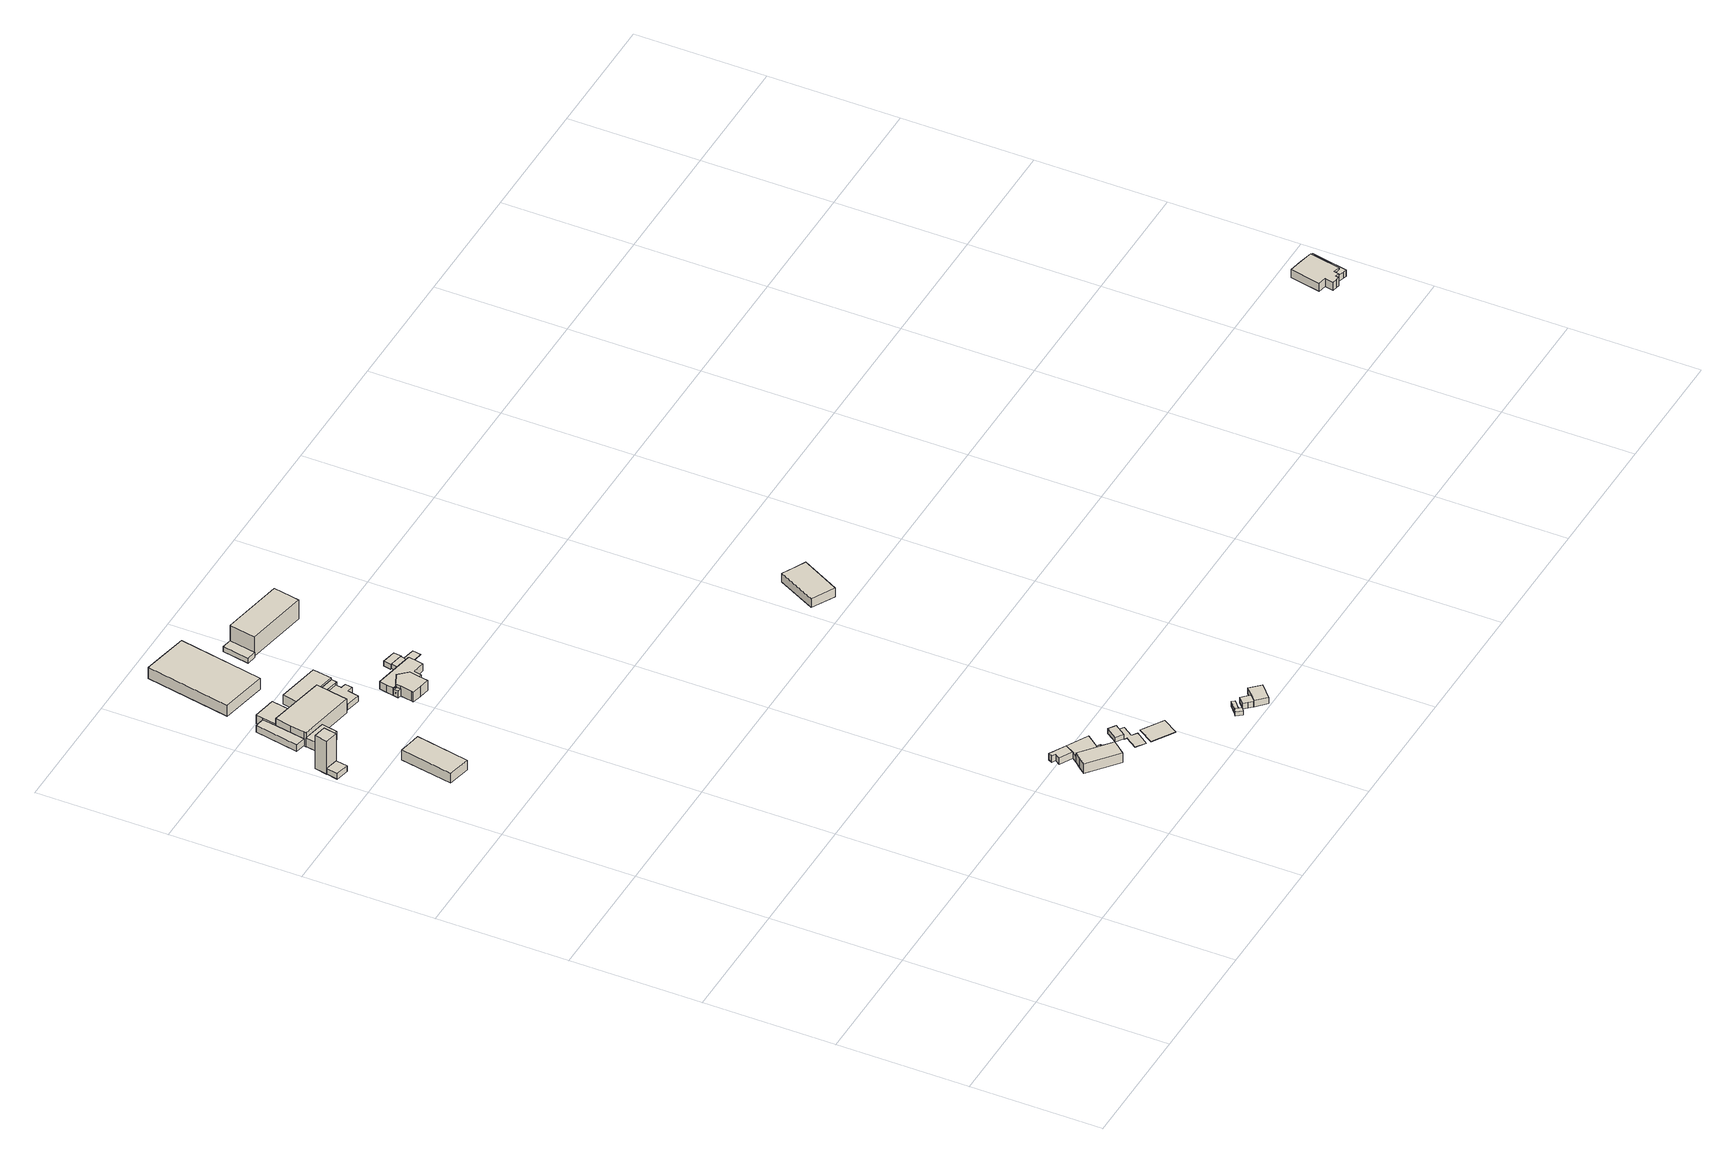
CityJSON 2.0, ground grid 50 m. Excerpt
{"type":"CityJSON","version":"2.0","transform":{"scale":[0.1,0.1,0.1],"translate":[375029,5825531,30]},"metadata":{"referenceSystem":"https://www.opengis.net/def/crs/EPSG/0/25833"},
"CityObjects":{
"building1":{"type":"Building","attributes":{"Gemeindeschluessel":"11000005","function":"31001_2000"},"address":[{"country":"Germany","locality":"Berlin","thoroughfareNumber":"1A (8)","thoroughfareName":"Niederheideweg"}],"children":["building1-1","building1-2"]},
"building1-1":{"type":"BuildingPart","attributes":{"BezugspunktDach":"2200","measuredHeight":2.58,"storeysAboveGround":2},"parents":["building1"],"geometry":[{"type":"Solid","lod":"1","boundaries":[[[[0,1,2,3]],[[4,5,6,7]],[[4,7,3,2]],[[6,5,1,0]],[[7,6,0,3]],[[5,4,2,1]]]]}]},
"building1-2":{"type":"BuildingPart","attributes":{"BezugspunktDach":"2200","measuredHeight":14.27,"storeysAboveGround":2},"parents":["building1"],"geometry":[{"type":"MultiSurface","lod":"1","boundaries":[[[8,9,10,11]],[[12,13,14,15]],[[12,15,11,10]],[[13,12,10,9]],[[14,13,9,8]],[[2,1,5,4,16,15,14,8,11]],[[16,4,5,1,2]]]}]},
"building2":{"type":"Building","attributes":{"Gemeindeschluessel":"11000005","BezugspunktDach":"2200","function":"31001_2000","measuredHeight":4.7,"storeysAboveGround":1},"address":[{"country":"Germany","locality":"Berlin","thoroughfareNumber":"1A (4)","thoroughfareName":"Niederheideweg"}],"geometry":[{"type":"Solid","lod":"1","boundaries":[[[[17,18,19,20,21]],[[22,23,24,25,26]],[[22,26,21,20]],[[23,22,20,19]],[[24,23,19,18]],[[25,24,18,17]],[[26,25,17,21]]]]}]},
"building3":{"type":"Building","attributes":{"Gemeindeschluessel":"11000005","BezugspunktDach":"2200","function":"51009_1610","measuredHeight":2.81,"storeysAboveGround":0},"address":[{"country":"Germany","locality":"Berlin"}],"geometry":[{"type":"Solid","lod":"1","boundaries":[[[[27,28,29,30,31]],[[32,33,34,35,36]],[[32,36,31,30]],[[33,32,30,29]],[[34,33,29,28]],[[35,34,28,27]],[[36,35,27,31]]]]}]},
"building4":{"type":"Building","attributes":{"Gemeindeschluessel":"11000005","BezugspunktDach":"2200","function":"31001_2000","measuredHeight":3.78,"storeysAboveGround":1},"address":[{"country":"Germany","locality":"Berlin","thoroughfareNumber":"1A (6)","thoroughfareName":"Niederheideweg"}],"geometry":[{"type":"Solid","lod":"1","boundaries":[[[[37,38,39,40]],[[41,42,43,44]],[[41,44,40,39]],[[42,41,39,38]],[[43,42,38,37]],[[44,43,37,40]]]]}]},
"building5":{"type":"Building","attributes":{"Gemeindeschluessel":"11000005","BezugspunktDach":"2200","function":"51009_1610","measuredHeight":4.1,"storeysAboveGround":0},"address":[{"country":"Germany","locality":"Berlin"}],"geometry":[{"type":"Solid","lod":"1","boundaries":[[[[45,46,47,48,49,50]],[[33,51,52,53,54,34]],[[33,34,50,49]],[[51,33,49,48]],[[52,51,48,47]],[[53,52,47,46]],[[54,53,46,45]],[[34,54,45,50]]]]}]},
"building6":{"type":"Building","attributes":{"Gemeindeschluessel":"11000005","BezugspunktDach":"2200","function":"31001_2000","measuredHeight":6.6,"storeysAboveGround":1},"address":[{"country":"Germany","locality":"Berlin","thoroughfareNumber":"1A (5)","thoroughfareName":"Niederheideweg"}],"geometry":[{"type":"Solid","lod":"1","boundaries":[[[[55,56,57,58,59,60,61,62,63]],[[64,65,66,67,68,69,70,71,72]],[[64,72,63,62]],[[65,64,62,61]],[[66,65,61,60]],[[67,66,60,59]],[[68,67,59,58]],[[69,68,58,57]],[[70,69,57,56]],[[71,70,56,55]],[[72,71,55,63]]]]}]},
"building7":{"type":"Building","attributes":{"Gemeindeschluessel":"11000005","function":"51009_1610"},"address":[{"country":"Germany","locality":"Berlin"}],"children":["building7-1","building7-2"]},
"building7-1":{"type":"BuildingPart","attributes":{"BezugspunktDach":"2200","measuredHeight":4.65,"storeysAboveGround":0},"parents":["building7"],"geometry":[{"type":"MultiSurface","lod":"1","boundaries":[[[73,74,75,76,77,78]],[[79,80,81,69,82,68]],[[79,68,78,77]],[[80,79,77,76]],[[81,80,76,75]],[[69,83,84,75,74]],[[82,69,74,73]],[[68,82,73,78]],[[81,84,83,69]]]}]},
"building7-2":{"type":"BuildingPart","attributes":{"BezugspunktDach":"2200","measuredHeight":3.15,"storeysAboveGround":0},"parents":["building7"],"geometry":[{"type":"Solid","lod":"1","boundaries":[[[[85,86,87,84,83,88]],[[69,81,89,90,91,92]],[[69,92,88,83]],[[89,81,84,87]],[[90,89,87,86]],[[91,90,86,85]],[[92,91,85,88]],[[81,69,83,84]]]]}]},
"building8":{"type":"Building","attributes":{"Gemeindeschluessel":"11000005","BezugspunktDach":"2200","function":"31001_2000","measuredHeight":6.04,"storeysAboveGround":1},"address":[{"country":"Germany","locality":"Berlin","thoroughfareNumber":"1A (9)","thoroughfareName":"Niederheideweg"}],"geometry":[{"type":"Solid","lod":"1","boundaries":[[[[93,94,95,96,97]],[[98,99,100,101,102]],[[98,102,97,96]],[[99,98,96,95]],[[100,99,95,94]],[[101,100,94,93]],[[102,101,93,97]]]]}]},
"building9":{"type":"Building","attributes":{"Gemeindeschluessel":"11000005","BezugspunktDach":"2200","function":"31001_2000","measuredHeight":2.39,"storeysAboveGround":1},"address":[{"country":"Germany","locality":"Berlin","thoroughfareNumber":"1A (7)","thoroughfareName":"Niederheideweg"}],"geometry":[{"type":"Solid","lod":"1","boundaries":[[[[103,104,105,106,107,108,109,110]],[[111,90,112,113,114,115,116,117]],[[111,117,110,109]],[[90,111,109,108]],[[112,90,108,107]],[[113,112,107,106]],[[114,113,106,105]],[[115,114,105,104]],[[116,115,104,103]],[[117,116,103,110]]]]}]},
"building10":{"type":"Building","attributes":{"Gemeindeschluessel":"11000005","BezugspunktDach":"2200","function":"51009_1610","measuredHeight":2.89,"storeysAboveGround":0},"address":[{"country":"Germany","locality":"Berlin"}],"geometry":[{"type":"Solid","lod":"1","boundaries":[[[[118,119,120,121]],[[122,123,124,125]],[[122,125,121,120]],[[123,122,120,119]],[[124,123,119,118]],[[125,124,118,121]]]]}]},
"building11":{"type":"Building","attributes":{"Gemeindeschluessel":"11000005","BezugspunktDach":"2200","function":"31001_1010","measuredHeight":4.99,"storeysAboveGround":1},"address":[{"country":"Germany","locality":"Berlin","thoroughfareNumber":"222","thoroughfareName":"Radelandstraße"}],"geometry":[{"type":"Solid","lod":"1","boundaries":[[[[126,127,128,129,130,131,132,133]],[[134,135,136,137,138,139,140,141]],[[134,141,133,132]],[[135,134,132,131]],[[136,135,131,130]],[[137,136,130,129]],[[138,137,129,128]],[[139,138,128,127]],[[140,139,127,126]],[[141,140,126,133]]]]}]},
"building12":{"type":"Building","attributes":{"Gemeindeschluessel":"11000005","BezugspunktDach":"2200","function":"31001_1000","measuredHeight":2.66,"storeysAboveGround":1},"address":[{"country":"Germany","locality":"Berlin","thoroughfareNumber":"222 (2)","thoroughfareName":"Radelandstraße"}],"geometry":[{"type":"Solid","lod":"1","boundaries":[[[[142,143,144,145,146,147]],[[148,149,150,151,152,153]],[[148,153,147,146]],[[149,148,146,145]],[[150,149,145,144]],[[151,150,144,143]],[[152,151,143,142]],[[153,152,142,147]]]]}]},
"building13":{"type":"Building","attributes":{"Gemeindeschluessel":"11000005","function":"31001_1010"},"address":[{"country":"Germany","locality":"Berlin","thoroughfareNumber":"1A","thoroughfareName":"Niederheideweg"}],"children":["building13-1","building13-2"]},
"building13-1":{"type":"BuildingPart","attributes":{"BezugspunktDach":"2200","measuredHeight":5.17,"storeysAboveGround":1},"parents":["building13"],"geometry":[{"type":"Solid","lod":"1","boundaries":[[[[154,155,156,157,158,159,160,161,162,163,164,165,166]],[[167,168,169,170,171,172,173,174,175,176,177,123,122]],[[167,122,166,165]],[[168,167,165,164]],[[169,168,164,163]],[[170,169,163,162]],[[171,170,162,161]],[[172,171,161,160]],[[173,172,160,159]],[[174,173,159,158]],[[175,174,158,157]],[[176,175,157,156]],[[123,177,155,154]],[[122,123,154,166]],[[176,156,155,177]]]]}]},
"building13-2":{"type":"BuildingPart","attributes":{"BezugspunktDach":"2200","measuredHeight":5.17,"storeysAboveGround":1},"parents":["building13"],"geometry":[{"type":"MultiSurface","lod":"1","boundaries":[[[178,179,180,181,182,183,184,185,186]],[[187,124,123,188,177,176,189,190,191]],[[187,191,186,185]],[[124,187,185,184]],[[123,124,184,183]],[[188,123,183,182]],[[177,188,182,181]],[[176,156,155,181,180]],[[189,176,180,179]],[[190,189,179,178]],[[191,190,178,186]],[[155,156,176,177]]]}]},
"building14":{"type":"Building","attributes":{"Gemeindeschluessel":"11000005","BezugspunktDach":"2200","function":"31001_2463","measuredHeight":2.64,"storeysAboveGround":1},"address":[{"country":"Germany","locality":"Berlin","thoroughfareNumber":"222 (1)","thoroughfareName":"Radelandstraße"}],"geometry":[{"type":"Solid","lod":"1","boundaries":[[[[192,193,194,145,144,195]],[[196,197,198,199,136,135]],[[196,135,195,144]],[[197,196,144,145]],[[198,197,145,194]],[[199,198,194,193]],[[136,199,193,192]],[[135,136,192,195]]]]}]},
"building15":{"type":"Building","attributes":{"Gemeindeschluessel":"11000005","BezugspunktDach":"2200","function":"51009_1610","measuredHeight":3,"storeysAboveGround":0},"address":[{"country":"Germany","locality":"Berlin"}],"geometry":[{"type":"Solid","lod":"1","boundaries":[[[[200,201,202,203]],[[199,204,137,136]],[[199,136,203,202]],[[204,199,202,201]],[[137,204,201,200]],[[136,137,200,203]]]]}]},
"building16":{"type":"Building","attributes":{"Gemeindeschluessel":"11000005","BezugspunktDach":"2200","function":"31001_2000","measuredHeight":2.2,"storeysAboveGround":1},"address":[{"country":"Germany","locality":"Berlin","thoroughfareNumber":"1A (10)","thoroughfareName":"Niederheideweg"}],"geometry":[{"type":"Solid","lod":"1","boundaries":[[[[205,206,207,208]],[[209,210,211,212]],[[209,212,208,207]],[[210,209,207,206]],[[211,210,206,205]],[[212,211,205,208]]]]}]},
"building17":{"type":"Building","attributes":{"Gemeindeschluessel":"11000005","BezugspunktDach":"2200","function":"31001_2000","measuredHeight":2.17,"storeysAboveGround":1},"address":[{"country":"Germany","locality":"Berlin","thoroughfareNumber":"1A (1)","thoroughfareName":"Niederheideweg"}],"geometry":[{"type":"Solid","lod":"1","boundaries":[[[[213,214,215,216]],[[217,218,170,169]],[[217,169,216,215]],[[218,217,215,214]],[[170,218,214,213]],[[169,170,213,216]]]]}]},
"building18":{"type":"Building","attributes":{"Gemeindeschluessel":"11000005","BezugspunktDach":"2200","function":"31001_2000","measuredHeight":2.17,"storeysAboveGround":1},"address":[{"country":"Germany","locality":"Berlin","thoroughfareNumber":"1A (2)","thoroughfareName":"Niederheideweg"}],"geometry":[{"type":"Solid","lod":"1","boundaries":[[[[215,214,219,220,221,222]],[[223,224,225,218,217,226]],[[223,226,222,221]],[[224,223,221,220]],[[225,224,220,219]],[[218,225,219,214]],[[217,218,214,215]],[[226,217,215,222]]]]}]},
"building19":{"type":"Building","attributes":{"Gemeindeschluessel":"11000005","BezugspunktDach":"2200","function":"31001_1000","measuredHeight":0.16,"storeysAboveGround":1},"address":[{"country":"Germany","locality":"Berlin","thoroughfareNumber":"8 (2)","thoroughfareName":"Niederheideweg"}],"geometry":[{"type":"Solid","lod":"1","boundaries":[[[[227,228,229,230,231,232,233,234,235]],[[236,237,238,239,240,241,242,243,244]],[[236,244,235,234]],[[237,236,234,233]],[[238,237,233,232]],[[239,238,232,231]],[[240,239,231,230]],[[241,240,230,229]],[[242,241,229,228]],[[243,242,228,227]],[[244,243,227,235]]]]}]},
"building20":{"type":"Building","attributes":{"Gemeindeschluessel":"11000005","BezugspunktDach":"2200","function":"31001_2463","measuredHeight":2.14,"storeysAboveGround":1},"address":[{"country":"Germany","locality":"Berlin","thoroughfareNumber":"8 (1)","thoroughfareName":"Niederheideweg"}],"geometry":[{"type":"Solid","lod":"1","boundaries":[[[[245,246,247,248,249]],[[250,251,252,253,254]],[[250,254,249,248]],[[251,250,248,247]],[[252,251,247,246]],[[253,252,246,245]],[[254,253,245,249]]]]}]},
"building21":{"type":"Building","attributes":{"Gemeindeschluessel":"11000005","BezugspunktDach":"2200","function":"31001_2000","measuredHeight":0.063,"storeysAboveGround":1},"address":[{"country":"Germany","locality":"Berlin","thoroughfareNumber":"1A (3)","thoroughfareName":"Niederheideweg"}],"geometry":[{"type":"Solid","lod":"1","boundaries":[[[[255,256,257,258]],[[259,260,261,262]],[[259,262,258,257]],[[260,259,257,256]],[[261,260,256,255]],[[262,261,255,258]]]]}]},
"building22":{"type":"Building","attributes":{"Gemeindeschluessel":"11000005","BezugspunktDach":"2200","function":"31001_1010","measuredHeight":0.19,"storeysAboveGround":1},"address":[{"country":"Germany","locality":"Berlin","thoroughfareNumber":"8","thoroughfareName":"Niederheideweg"}],"geometry":[{"type":"Solid","lod":"1","boundaries":[[[[263,264,265,266]],[[267,268,269,270]],[[267,270,266,265]],[[268,267,265,264]],[[269,268,264,263]],[[270,269,263,266]]]]}]},
"building23":{"type":"Building","attributes":{"Gemeindeschluessel":"11000005","BezugspunktDach":"2200","function":"31001_2000","measuredHeight":9.04,"storeysAboveGround":1},"address":[{"country":"Germany","locality":"Berlin","thoroughfareNumber":"1A (11)","thoroughfareName":"Niederheideweg"}],"geometry":[{"type":"Solid","lod":"1","boundaries":[[[[271,272,273,274]],[[275,276,277,278]],[[275,278,274,273]],[[276,275,273,272]],[[277,276,272,271]],[[278,277,271,274]]]]}]},
"building24":{"type":"Building","attributes":{"Gemeindeschluessel":"11000005","BezugspunktDach":"2200","function":"31001_1000","measuredHeight":1.87,"storeysAboveGround":1},"address":[{"country":"Germany","locality":"Berlin","thoroughfareNumber":"10 (1)","thoroughfareName":"Niederheideweg"}],"geometry":[{"type":"Solid","lod":"1","boundaries":[[[[279,280,281,282,283]],[[284,285,286,287,288]],[[284,288,283,282]],[[285,284,282,281]],[[286,285,281,280]],[[287,286,280,279]],[[288,287,279,283]]]]}]},
"building25":{"type":"Building","attributes":{"Gemeindeschluessel":"11000005","BezugspunktDach":"2200","function":"51009_1610","measuredHeight":1.88,"storeysAboveGround":0},"address":[{"country":"Germany","locality":"Berlin"}],"geometry":[{"type":"Solid","lod":"1","boundaries":[[[[281,289,290,282]],[[291,292,293,294]],[[291,294,282,290]],[[292,291,290,289]],[[293,292,289,281]],[[294,293,281,282]]]]}]},
"building26":{"type":"Building","attributes":{"Gemeindeschluessel":"11000005","function":"31001_1010"},"address":[{"country":"Germany","locality":"Berlin","thoroughfareNumber":"10","thoroughfareName":"Niederheideweg"}],"children":["building26-1","building26-2"]},
"building26-1":{"type":"BuildingPart","attributes":{"BezugspunktDach":"2200","measuredHeight":3.04,"storeysAboveGround":1},"parents":["building26"],"geometry":[{"type":"MultiSurface","lod":"1","boundaries":[[[295,296,297,298,299,300,301]],[[302,303,304,305,306,307,308]],[[309,310,308,301,300]],[[303,302,300,299]],[[304,303,299,298]],[[305,304,298,297]],[[306,305,297,296]],[[307,306,296,295]],[[308,307,295,301]],[[302,308,310,309]]]}]},
"building26-2":{"type":"BuildingPart","attributes":{"BezugspunktDach":"2200","measuredHeight":2.29,"storeysAboveGround":1},"parents":["building26"],"geometry":[{"type":"MultiSurface","lod":"1","boundaries":[[[311,312,310,313,314,315]],[[316,303,308,317,318,319]],[[316,319,315,314]],[[303,316,314,313]],[[303,313,309,302]],[[317,308,310,312]],[[318,317,312,311]],[[319,318,311,315]],[[310,308,302,309]]]}]},
"building27":{"type":"Building","attributes":{"Gemeindeschluessel":"11000005","BezugspunktDach":"2200","function":"31001_3200","measuredHeight":4.16,"storeysAboveGround":1},"address":[{"country":"Germany","locality":"Berlin","thoroughfareNumber":"5","thoroughfareName":"Niederheideweg"}],"geometry":[{"type":"Solid","lod":"1","boundaries":[[[[320,321,322,323,324]],[[325,326,327,328,329]],[[325,329,324,323]],[[326,325,323,322]],[[327,326,322,321]],[[328,327,321,320]],[[329,328,320,324]]]]}]},
"building28":{"type":"Building","attributes":{"Gemeindeschluessel":"11000005","BezugspunktDach":"2200","function":"31001_1310","measuredHeight":4.1,"storeysAboveGround":1},"address":[{"country":"Germany","locality":"Berlin","thoroughfareNumber":"25","thoroughfareName":"Niederheideweg"}],"geometry":[{"type":"Solid","lod":"1","boundaries":[[[[330,331,332,333,334,335,336,337,338,339,340,341,342]],[[343,344,345,346,347,348,349,350,351,352,353,354,355]],[[343,355,342,341]],[[344,343,341,340]],[[345,344,340,339]],[[346,345,339,338]],[[347,346,338,337]],[[348,347,337,336]],[[349,348,336,335]],[[350,349,335,334]],[[351,350,334,333]],[[352,351,333,332]],[[353,352,332,331]],[[354,353,331,330]],[[355,354,330,342]]]]}]},
"building29":{"type":"Building","attributes":{"Gemeindeschluessel":"11000005","BezugspunktDach":"2200","function":"51009_1610","measuredHeight":2.74,"storeysAboveGround":0},"address":[{"country":"Germany","locality":"Berlin"}],"geometry":[{"type":"Solid","lod":"1","boundaries":[[[[356,357,358,359,360,361,362]],[[363,364,365,366,367,368,369]],[[363,369,362,361]],[[364,363,361,360]],[[365,364,360,359]],[[366,365,359,358]],[[367,366,358,357]],[[368,367,357,356]],[[369,368,356,362]]]]}]},
"building30":{"type":"Building","attributes":{"Gemeindeschluessel":"11000005","BezugspunktDach":"2200","function":"51009_1610","measuredHeight":2.73,"storeysAboveGround":0},"address":[{"country":"Germany","locality":"Berlin"}],"geometry":[{"type":"Solid","lod":"1","boundaries":[[[[358,370,371,359]],[[372,373,366,365]],[[372,365,359,371]],[[373,372,371,370]],[[366,373,370,358]],[[365,366,358,359]]]]}]}
},
"vertices":[
[58,2608,45],[66,2652,45],[16,2663,45],[7,2619,45],[16,2663,20],[66,2652,20],[58,2608,20],[7,2619,20],
[66,2652,161],[75,2703,161],[26,2712,161],[16,2663,161],[26,2712,19],[75,2703,19],[66,2652,19],[16,2663,19],[16,2663,41],
[248,2253,59],[287,2458,59],[242,2466,59],[198,2474,59],[161,2271,59],[198,2474,17],[242,2466,17],[287,2458,17],[248,2253,17],[161,2271,17],
[120,2799,46],[141,2917,46],[150,2969,46],[112,2975,46],[80,2807,46],[112,2975,18],[150,2969,18],[141,2917,18],[120,2799,18],[80,2807,18],
[195,2715,55],[206,2775,55],[119,2792,55],[108,2732,55],[119,2792,17],[206,2775,17],[195,2715,17],[108,2732,17],
[184,2908,54],[228,2900,54],[242,2980,54],[154,2996,54],[150,2969,54],[141,2917,54],[154,2996,18],[242,2980,18],[228,2900,18],[184,2908,18],
[340,2750,76],[351,2811,76],[363,2873,76],[274,2891,76],[228,2900,76],[141,2917,76],[130,2855,76],[120,2799,76],[119,2792,76],[120,2799,16],[130,2855,16],[141,2917,16],[228,2900,16],[274,2891,16],[363,2873,16],[351,2811,16],[340,2750,16],[119,2792,16],
[358,2874,55],[363,2873,55],[441,2858,55],[453,2931,55],[287,2962,55],[274,2891,55],[287,2962,16],[453,2931,16],[441,2858,16],[358,2874,16],[363,2873,48],[441,2858,48],
[391,2845,48],[431,2837,48],[437,2836,48],[359,2852,48],[437,2836,16],[431,2837,16],[391,2845,16],[359,2852,16],
[323,3065,64],[385,3391,64],[296,3409,64],[207,3427,64],[145,3100,64],[207,3427,17],[296,3409,17],[385,3391,17],[323,3065,17],[145,3100,17],
[412,2743,40],[420,2784,40],[443,2780,40],[448,2809,40],[427,2813,40],[431,2837,40],[373,2849,40],[356,2754,40],[373,2849,16],[427,2813,16],[448,2809,16],[443,2780,16],[420,2784,16],[412,2743,16],[356,2754,16],
[501,2628,46],[505,2648,46],[492,2651,46],[488,2631,46],[492,2651,17],[505,2648,17],[501,2628,17],[488,2631,17],
[1259,302,62],[1280,327,62],[1300,352,62],[1267,379,62],[1256,388,62],[1190,442,62],[1169,418,62],[1149,393,62],[1169,418,21],[1190,442,21],[1256,388,21],[1267,379,21],[1300,352,21],[1280,327,21],[1259,302,21],[1149,393,21],
[1169,508,47],[1157,488,47],[1205,462,47],[1225,497,47],[1163,530,47],[1155,516,47],[1163,530,20],[1225,497,20],[1205,462,20],[1157,488,20],[1169,508,20],[1155,516,20],
[505,2648,49],[582,2634,49],[576,2602,49],[597,2598,49],[603,2628,49],[652,2620,49],[657,2649,49],[662,2677,49],[659,2678,49],[610,2687,49],[503,2707,49],[497,2679,49],[492,2651,49],[497,2679,17],[503,2707,17],[610,2687,17],[659,2678,17],[662,2677,17],[657,2649,17],[652,2620,17],[603,2628,17],[597,2598,17],[576,2602,17],[582,2634,17],
[529,2567,59],[568,2560,59],[576,2602,59],[582,2634,59],[549,2669,59],[505,2648,59],[501,2628,59],[492,2583,59],[490,2575,59],[492,2583,17],[549,2669,17],[568,2560,17],[529,2567,17],[490,2575,17],
[1256,388,47],[1267,402,47],[1306,453,47],[1190,442,47],[1205,462,21],[1225,497,21],[1306,453,21],[1267,402,21],
[1267,379,51],[1278,393,51],[1267,402,51],[1256,388,51],[1278,393,21],
[473,3160,32],[492,3262,32],[454,3269,32],[436,3166,32],[454,3269,10],[492,3262,10],[473,3160,10],[436,3166,10],
[659,2678,38],[666,2710,38],[617,2720,38],[610,2687,38],[617,2720,17],[666,2710,17],
[668,2710,38],[673,2739,38],[618,2749,38],[612,2721,38],[618,2749,17],[673,2739,17],[668,2710,17],[612,2721,17],
[1386,276,21],[1421,326,21],[1401,340,21],[1429,380,21],[1404,398,21],[1374,355,21],[1372,352,21],[1382,345,21],[1351,300,21],[1382,345,20],[1372,352,20],[1374,355,20],[1404,398,20],[1429,380,20],[1401,340,20],[1421,326,20],[1386,276,20],[1351,300,20],
[1374,355,40],[1404,398,40],[1377,416,40],[1375,413,40],[1347,373,40],[1375,413,19],[1377,416,19],[1404,398,19],[1374,355,19],[1347,373,19],
[727,2665,17],[734,2698,17],[672,2710,17],[665,2676,17],[672,2710,16],[734,2698,16],[727,2665,16],[665,2676,16],
[1483,214,22],[1521,275,22],[1439,326,22],[1401,265,22],[1439,326,20],[1521,275,20],[1483,214,20],[1401,265,20],
[714,3116,99],[734,3217,99],[492,3262,99],[473,3160,99],[492,3262,17],[734,3217,17],[714,3116,17],[473,3160,17],
[1662,51,42],[1676,62,42],[1667,73,42],[1659,84,42],[1645,73,42],[1659,84,24],[1667,73,24],[1676,62,24],[1662,51,24],[1645,73,24],
[1698,98,42],[1689,109,42],[1689,109,23],[1698,98,23],[1667,73,23],[1659,84,23],
[1758,3,47],[1783,27,47],[1808,51,47],[1772,88,47],[1748,64,47],[1747,64,47],[1722,39,47],[1747,64,20],[1748,64,20],[1772,88,20],[1808,51,20],[1783,27,20],[1758,3,20],[1722,39,20],[1747,64,43],[1722,39,43],
[1707,54,43],[1721,41,43],[1748,64,43],[1720,92,43],[1694,68,43],[1720,92,20],[1721,41,20],[1707,54,20],[1694,68,20],
[1624,1560,52],[1704,1710,52],[1659,1733,52],[1614,1756,52],[1537,1607,52],[1614,1756,15],[1659,1733,15],[1704,1710,15],[1624,1560,15],[1537,1607,15],
[3828,822,53],[3821,790,53],[3841,786,53],[3852,784,53],[3855,797,53],[3870,793,53],[3874,812,53],[3899,806,53],[3913,875,53],[3923,925,53],[3871,936,53],[3819,946,53],[3796,829,53],[3819,946,18],[3871,936,18],[3923,925,18],[3913,875,18],[3899,806,18],[3874,812,18],[3870,793,18],[3855,797,18],[3852,784,18],[3841,786,18],[3821,790,18],[3828,822,18],[3796,829,18],
[3895,787,46],[3907,784,46],[3925,873,46],[3913,875,46],[3899,806,46],[3874,812,46],[3870,793,46],[3874,812,19],[3899,806,19],[3913,875,19],[3925,873,19],[3907,784,19],[3895,787,19],[3870,793,19],
[3935,923,46],[3923,925,46],[3923,925,19],[3935,923,19]
]}
